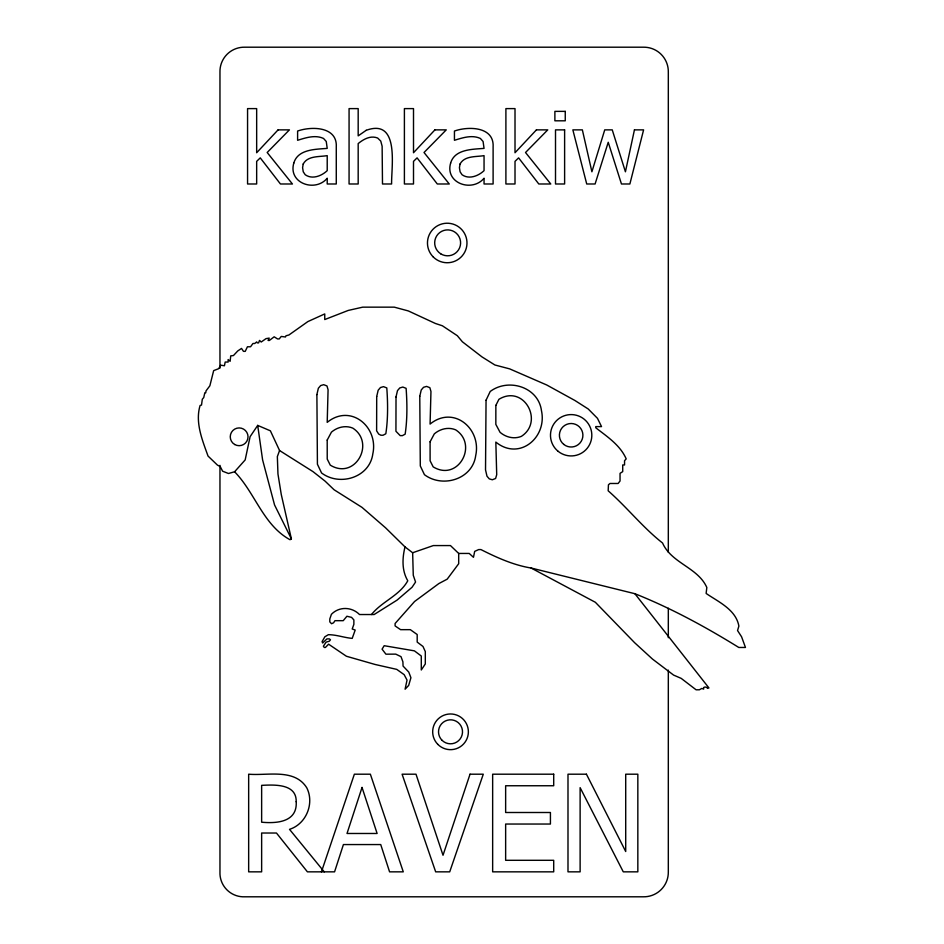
<?xml version="1.0" encoding="UTF-8"?>
<svg xmlns="http://www.w3.org/2000/svg" width="944" height="944" viewBox="0 0 944 944"><rect width="100%" height="100%" fill="white"/><g stroke="black" fill="none" stroke-linecap="round" stroke-linejoin="round"><path stroke-width="1.42" d="M405 546.906L412.646 552.747L433.331 545.573L450.465 545.573L458.69 553.444L469.215 553.444L473.475 557.314L474.679 551.379L478.679 549.573L480.921 549.573C496.792 557.585 513.43 565.102 531.118 568.028L634.875 593.705C671.149 608.148 705.628 626.922 738.798 647.466L745.465 647.466L741.583 636.787L737.547 630.545L738.881 626.084C735.907 609.6 718.573 601.977 706.124 593.446L706.832 587.498C697.887 567.368 671.55 563.415 662.558 543.012C642.687 527.366 627.111 507.424 608.172 490.809L608.443 484.803L610.001 483.481L618.131 483.481L620.043 480.992L620.043 473.357L622.721 471.622L622.721 464.955L624.55 464.955L624.55 460.731L626.191 458.878C620.243 445.19 607.181 436.647 595.77 427.785L595.77 426.605L601.529 426.605L597.469 418.322L588.218 408.976L574.896 400.48L546.753 384.999L509.677 368.88L494.892 364.986L481.995 356.903L462.395 341.799L457.321 335.71L442.382 325.774L435.432 323.485L408.327 310.93L394.285 307.154L362.72 307.154L348.23 310.434L324.748 319.556L324.748 313.927L307.862 321.585L288.911 335.002L285.961 335.781L285.454 336.984L281.253 336.442L279.223 338.931L277.536 338.931L274.161 336.807L269.382 340.454L268.061 340.454L269.229 338.094L266.019 338.636L261.205 342.011L259.517 340.406L258.597 342.884L257.287 342.884L256.697 341.905L254.774 343.486L252.968 343.486L250.549 346.778L247.434 346.778L245.228 351.357L243.481 351.357L241.522 348.43L237.758 350.944L233.451 355.546L230.737 355.864L230.124 361.316L228.129 359.57L228.129 362.048L225.191 362.048L224.424 365.765L220.896 365.21L218.56 368.726L213.663 370.626L209.863 385.789L206.052 390.851L205.721 392.763L204.824 392.763L203.739 397.554L202.311 399.229L201.509 405.07L200.104 405.436C194.96 422.475 202.311 440.057 208.034 456.058L217.45 465.109L220.247 466.596L222.631 471.221L228.483 473.499L234.596 471.776L245.169 459.917L250.101 436.671L257.7 425.402L270.385 430.818L279.566 450.536L312.995 471.622L325.078 481.133L334.082 489.759L361.977 507.353L385.565 527.802L405 546.906C402.25 558.175 401.684 570.436 407.773 580.772C399.56 595.723 381.765 601.505 371.511 614.532M321.444 871.843L354.366 774.198L370.367 774.198L403.277 871.843L389.577 871.843L380.727 844.561L343.415 844.561L334.565 871.843L307.414 871.843L276.462 833.021L261.641 833.021L261.641 871.843L248.661 871.843L248.661 774.198C267.612 775.874 294.587 768.168 306.788 787.839C314.612 803.379 306.269 824.041 289.513 829.351L324.264 871.843M279.566 450.536L277.347 456.589L277.961 474.006L281.265 494.479L291.377 538.882L290.032 539.732C263.116 525.006 255.104 492.674 234.596 471.776M531.118 568.028L595.357 602.284L634.616 642.699L652.469 659.054L673.591 675.09L681.19 678.37L696.094 689.793L699.362 689.793L701.817 688.436L703.646 689.12L703.646 687.527L704.956 687.008L707.375 687.527L707.375 688.353L708.932 687.94L634.875 593.705M291.377 538.882L274.551 504.934L262.609 459.917L257.7 425.402M668.317 552.275L668.317 72.086A24.438 24.438 0 0 0 643.43 47.2L244.838 47.2A24.284 24.284 0 0 0 219.964 72.086L219.964 368.148M668.317 608.255L668.317 637.707M668.317 670.122L668.317 871.914A24.52 24.52 0 0 1 643.43 896.8L244.838 896.8A23.824 23.824 0 0 1 219.964 871.914L219.964 465.368M458.69 553.444L458.69 563.721L447.196 579.156L438.83 583.581L414.569 601.505L395.099 623.5L395.099 625.919L400.575 629.66L410.333 629.66L417.189 634.533L417.189 642.097L422.995 646.475L425.307 651.584L425.307 663.962L421.284 669.98L421.284 656.021L414.404 650.853L384.184 645.708L382.072 649.165L385.919 654.18L395.76 654.133L401.011 656.658L402.899 661.815L403.064 666.063L408.764 672.069L410.923 677.733L408.669 685.427L405.094 689.214L407.029 680.093L404.174 674.677L396.751 669.379L375.087 664.47L346.424 656.257L328.595 644.186L325.409 647.466L324.299 647.466L323.391 646.192L326.128 642.144L329.362 641.177L330.471 639.796L329.362 638.899L326.931 638.899L322.636 643.006L322.081 641.66L324.854 636.787L328.359 634.687C336.666 634.734 344.159 637.684 352.206 638.38L355.192 630.061L352.206 628.987L353.87 624.35L353.87 619.925L351.557 617.364L346.908 616.255L343.227 620.68L334.967 620.68L333.562 622.804L331.545 623.724L329.798 621.872L329.798 618.969L331.415 614.308C339.215 606.308 351.711 606.732 359.522 614.532L374.119 614.532L397.046 600.124L412.056 587.262L415.561 582.047L413.271 575.285L412.646 552.747M316.889 394.58L317.42 464.236L321.562 472.968C339.722 486.667 369.67 477.558 372.821 453.852C378.721 427.007 350.743 403.218 327.202 422.357L328.075 389.778L326.978 385.954L323.686 384.68L320.653 385.577L318.352 388.255L316.889 394.58M376.703 396.551L376.621 430.853L378.697 434.075L380.869 435.231L383.075 435.231L385.825 433.768C388.078 419.065 387.878 402.722 386.792 387.925L383.5 386.651L380.467 387.536L378.166 390.226L376.703 396.551M396.02 396.952L395.937 431.266L400.197 435.632L402.404 435.632L405.141 434.181C407.395 419.478 407.194 403.135 406.109 388.326L402.817 387.052L399.784 387.949L397.483 390.627L396.02 396.952M419.773 396.303L420.304 465.958L424.446 474.679C442.606 488.378 472.555 479.281 475.705 455.574C481.605 428.718 453.627 404.929 430.086 424.068L430.96 391.5L429.862 387.677L426.57 386.403L423.537 387.3L421.236 389.978L419.773 396.303M495.86 405.377L495.836 424.387L500.06 432.317C505.925 437.32 514.079 439.373 521.371 436.364C544.322 421.567 523.849 384.043 498.916 399.312L495.86 405.377M327.202 440.069L327.226 459.079L330.282 465.144C355.215 480.413 375.688 442.889 352.737 428.092C345.445 425.083 337.291 427.136 331.438 432.14L327.202 440.069M430.086 441.792L430.11 460.802L433.166 466.855C458.1 482.136 478.573 444.612 455.622 429.815C448.329 426.794 440.175 428.859 434.323 433.851L430.086 441.792M486.054 400.221L485.523 469.864L486.986 476.201L489.287 478.879L492.32 479.764L495.612 478.49L496.709 474.667L495.836 442.099C519.365 461.238 547.355 437.45 541.455 410.605C538.304 386.887 508.356 377.789 490.196 391.489L486.054 400.221M293.796 163.088C287.92 183.278 315.261 192.67 327.214 178.227L327.214 183.986L336.276 183.986L336.276 146.969C337.515 126.461 311.544 126.107 297.608 131.039L297.608 140.29C305.809 137.765 315.166 134.591 323.532 138.449L326.246 141.47L327.214 148.385C315.567 149.353 297.844 149.105 293.796 163.088M450.63 163.088C444.754 183.278 472.106 192.67 484.048 178.227L484.048 183.986L493.11 183.986L493.11 146.969C494.349 126.461 468.377 126.107 454.442 131.039L454.442 140.29C462.643 137.765 472 134.591 480.366 138.449L483.08 141.47L484.048 148.385C472.401 149.353 454.689 149.105 450.63 163.088M296.204 801.68C297.49 822.177 276.745 823.64 261.641 822.2L261.641 785.349C274.197 784.747 296.617 783.449 296.204 801.68M303.189 164.044L302.599 167.713L303.248 171.796L305.219 174.734C312.252 179.726 321.538 175.997 327.214 170.663L327.214 155.642C319.119 157.011 307.732 155.571 303.189 164.044M460.023 164.044L459.433 167.713L460.094 171.796L462.053 174.734C469.085 179.726 478.372 175.997 484.048 170.663L484.048 155.642C475.953 157.011 464.566 155.571 460.023 164.044M634.439 129.871L625.424 171.784L612.243 129.871L604.738 129.871L591.9 171.784L582.354 129.871L572.855 129.871L586.72 183.986L595.098 183.986L608.231 142.273L621.459 183.986L629.884 183.986L643.596 129.871L634.439 129.871M362.036 787.449L347.014 833.481L377.116 833.481L362.036 787.449M470.029 774.198L443.019 855.252L415.997 774.198L402.097 774.198L435.668 871.843L449.71 871.843L483.281 774.198L470.029 774.198M278.079 129.871L256.662 152.739L256.662 108.607L247.564 108.607L247.564 183.986L256.662 183.986L256.662 161.365L260.249 157.872L280.451 183.986L292.428 183.986L267.176 152.503L289.419 129.871L278.079 129.871M434.913 129.871L413.507 152.739L413.507 108.607L404.398 108.607L404.398 183.986L413.507 183.986L413.507 161.365L417.083 157.872L437.296 183.986L449.261 183.986L424.021 152.503L446.252 129.871L434.913 129.871M536.428 129.871L515.011 152.739L515.011 108.607L505.901 108.607L505.901 183.986L515.011 183.986L515.011 161.365L518.598 157.872L538.8 183.986L550.765 183.986L525.525 152.503L547.756 129.871L536.428 129.871M366.213 130.307L358.177 135.877L358.177 108.607L349.068 108.607L349.068 183.986L358.177 183.986L358.177 143.582C363.582 139.169 370.532 135.216 377.647 138.036L380.751 141.069L382.131 146.226L382.497 183.986L391.607 183.986C391.217 167.123 399.973 118.012 366.213 130.307M565.255 111.368L554.883 111.368L554.883 120.808L565.255 120.808L565.255 111.368M564.618 129.871L555.509 129.871L555.509 183.986L564.618 183.986L564.618 129.871M553.703 774.198L492.65 774.198L492.65 871.843L553.703 871.843L553.703 860.303L505.642 860.303L505.642 824.041L550.423 824.041L550.423 812.501L505.642 812.501L505.642 785.75L553.703 785.75L553.703 774.198M586.425 774.198L567.993 774.198L567.993 871.843L580.123 871.843L580.123 787.65L623.276 871.843L637.837 871.843L637.837 774.198L625.707 774.198L625.707 851.512L586.425 774.198M442.04 740.297A11.989 11.989 0 0 0 462.1 734.916A11.989 11.989 0 0 0 447.409 720.225A11.989 11.989 0 0 0 442.04 740.297M437.898 744.438A17.853 17.853 0 0 0 467.764 736.438A17.853 17.853 0 0 0 445.898 714.573A17.853 17.853 0 0 0 437.898 744.438M433.249 256.957A19.765 19.765 0 0 0 466.312 248.095A19.765 19.765 0 0 0 442.111 223.893A19.765 19.765 0 0 0 433.249 256.957M440.695 253.794A12.968 12.968 0 0 0 460.589 243.387A12.968 12.968 0 0 0 441.627 231.363A12.968 12.968 0 0 0 440.695 253.794M234.69 444.506A8.897 8.897 0 0 0 248.024 436.801A8.897 8.897 0 0 0 234.69 429.107A8.897 8.897 0 0 0 234.69 444.506M558.211 451.374A20.662 20.662 0 0 0 591.581 438.405A20.662 20.662 0 0 0 563.662 415.997A20.662 20.662 0 0 0 558.211 451.374M563.792 444.423A11.753 11.753 0 0 0 582.767 437.048A11.753 11.753 0 0 0 566.896 424.304A11.753 11.753 0 0 0 563.792 444.423"/></g></svg>
